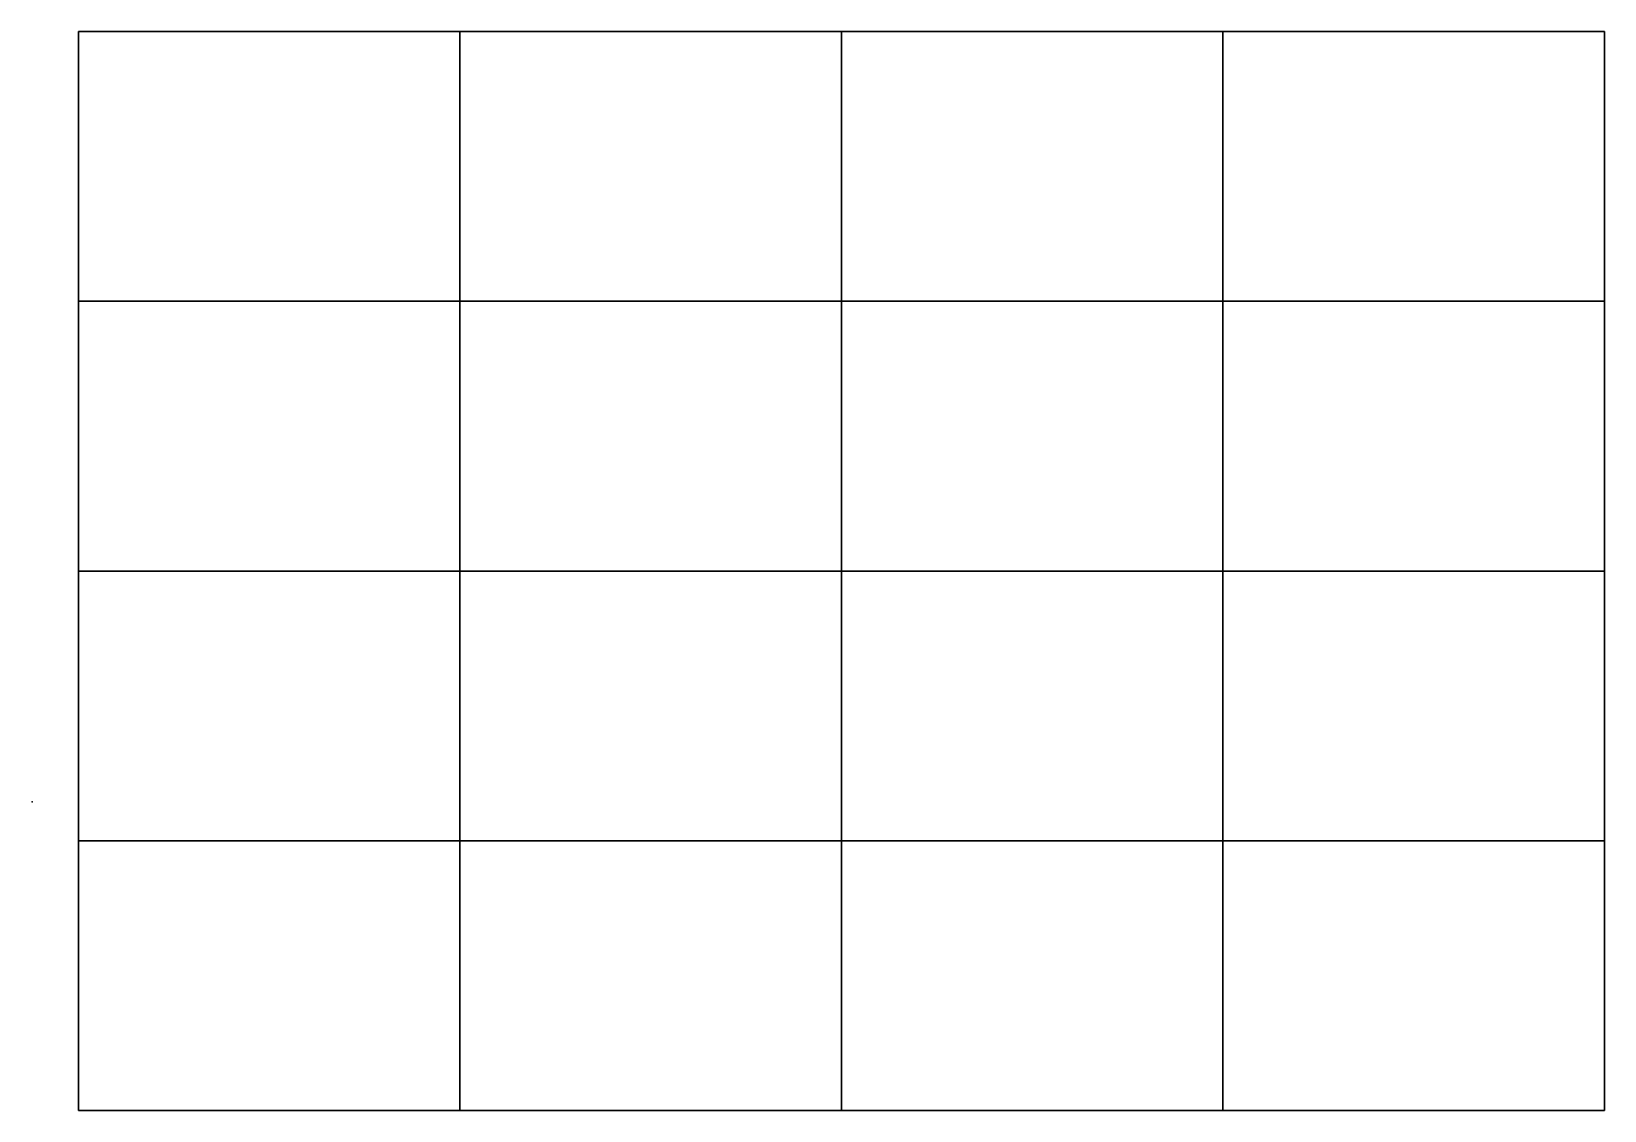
# Model space of a CAD drawing. Header units: inches. Extents: x 206739 to 240559, y 1587423 to 1599564.
# Drawn here: x 223754 to 240559, y 1587672 to 1599197 of the extents above; entities that cross this region are included whole.
import ezdxf

# ---------------------------------------------------------------- set-up
doc = ezdxf.new("R2010")
doc.units = ezdxf.units.IN
doc.header["$MEASUREMENT"] = 0
for name, color, linetype in [('BLOCK', 72, 'Continuous'), ('CHAINAGE', 7, 'Continuous'), ('CSMark', 72, 'Continuous'), ('text2', 7, 'Continuous')]:
    doc.layers.add(name, color=color, linetype=linetype)

# ---------------------------------------------------------------- blocks, each defined once
blk = doc.blocks.new('CIRCLE-BOX')
for p, q in [((-0.5, 0), (0.5, 0)), ((0, 0.5), (0, -0.5))]:
    blk.add_line(p, q)
blk.add_circle((0, 0), 0.2)
blk = doc.blocks.new('ao')
at = {"layer": 'CHAINAGE', "color": 2, "linetype": 'Continuous', "lineweight": -2}
for points in [[(-594, 420), (-594, 210), (-297, 210), (-297, 420), (-594, 420)], [(-297, 420), (-297, 210), (0, 210), (0, 420), (-297, 420)], [(0, 420), (0, 210), (297, 210), (297, 420), (0, 420)], [(297, 420), (297, 210), (594, 210), (594, 420), (297, 420)], [(-594, 210), (-594, 0), (-297, 0), (-297, 210), (-594, 210)], [(-297, 210), (-297, 0), (0, 0), (0, 210), (-297, 210)], [(0, 210), (0, 0), (297, 0), (297, 210), (0, 210)], [(297, 210), (297, 0), (594, 0), (594, 210), (297, 210)], [(-594, 0), (-594, -210), (-297, -210), (-297, 0), (-594, 0)], [(-297, 0), (-297, -210), (0, -210), (0, 0), (-297, 0)], [(0, 0), (0, -210), (297, -210), (297, 0), (0, 0)], [(297, 0), (297, -210), (594, -210), (594, 0), (297, 0)], [(-594, -210), (-594, -420), (-297, -420), (-297, -210), (-594, -210)], [(-297, -210), (-297, -420), (0, -420), (0, -210), (-297, -210)], [(0, -210), (0, -420), (297, -420), (297, -210), (0, -210)], [(297, -210), (297, -420), (594, -420), (594, -210), (297, -210)]]:
    blk.add_lwpolyline(points, dxfattribs=at)
at = {"layer": 'text2', "color": 1}
blk.add_lwpolyline([(-594, 420), (0, 420), (0, -420), (-594, -420)], close=True, dxfattribs=at)
at = {"layer": 'text2', "color": 3}
blk.add_lwpolyline([(-594, 420), (594.0625, 420), (594.0625, -420), (-594, -420)], close=True, dxfattribs=at)

msp = doc.modelspace()

# ---------------------------------------------------------------- linework, layer by layer
at = {"layer": 'CSMark', "linetype": 'Continuous'}
msp.add_point((223763.02461, 1590968.98057), dxfattribs=at)

# ---------------------------------------------------------------- block references
at = {"layer": 'BLOCK'}
msp.add_blockref('CIRCLE-BOX', (223755, 1590966, 90.263), dxfattribs=at)
at = {"layer": 'text2', "color": 5, "xscale": 13.72108216327077, "yscale": 13.72108216327077, "zscale": 13.72108216327077}
msp.add_blockref('ao', (232407.43129, 1593434.6265), dxfattribs=at)

doc.saveas('drawing.dxf')
